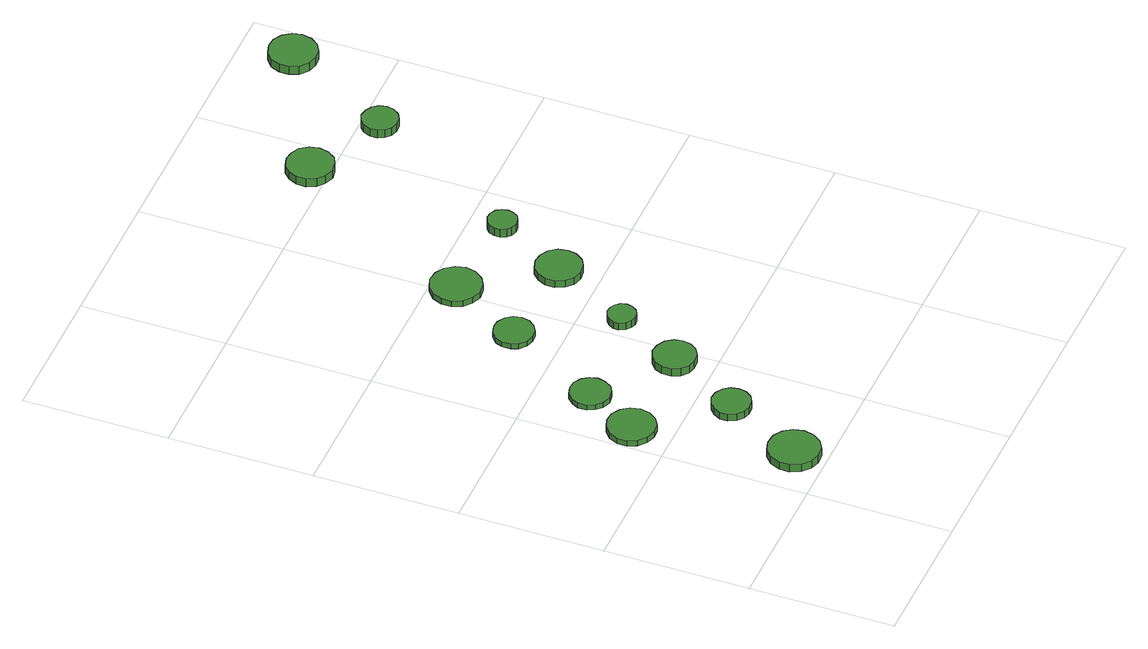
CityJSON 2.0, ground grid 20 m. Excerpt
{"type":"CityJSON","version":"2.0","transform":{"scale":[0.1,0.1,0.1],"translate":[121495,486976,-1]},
"CityObjects":{
"tree1":{"type":"SolitaryVegetationObject","attributes":{"function":"something"},"geometry":[{"type":"MultiSurface","lod":"1","boundaries":[[[0,1,2,3,4,5,6,7,8,9,10,11,12,13,14]],[[15,16,17,18,19,20,21,22,23,24,25,26,27,28,29]],[[0,29,28,1]],[[1,28,27,2]],[[2,27,26,3]],[[3,26,25,4]],[[4,25,24,5]],[[5,24,23,6]],[[6,23,22,7]],[[7,22,21,8]],[[8,21,20,9]],[[9,20,19,10]],[[10,19,18,11]],[[11,18,17,12]],[[12,17,16,13]],[[13,16,15,14]],[[14,15,29,0]]]}]},
"tree2":{"type":"SolitaryVegetationObject","attributes":{"function":"something"},"geometry":[{"type":"MultiSurface","lod":"1","boundaries":[[[30,31,32,33,34,35,36,37,38,39,40,41,42,43,44]],[[45,46,47,48,49,50,51,52,53,54,55,56,57,58,59]],[[30,59,58,31]],[[31,58,57,32]],[[32,57,56,33]],[[33,56,55,34]],[[34,55,54,35]],[[35,54,53,36]],[[36,53,52,37]],[[37,52,51,38]],[[38,51,50,39]],[[39,50,49,40]],[[40,49,48,41]],[[41,48,47,42]],[[42,47,46,43]],[[43,46,45,44]],[[44,45,59,30]]]}]},
"tree3":{"type":"SolitaryVegetationObject","attributes":{"function":"something"},"geometry":[{"type":"MultiSurface","lod":"1","boundaries":[[[60,61,62,63,64,65,66,67,68,69,70,71,72,73,74]],[[75,76,77,78,79,80,81,82,83,84,85,86,87,88,89]],[[60,89,88,61]],[[61,88,87,62]],[[62,87,86,63]],[[63,86,85,64]],[[64,85,84,65]],[[65,84,83,66]],[[66,83,82,67]],[[67,82,81,68]],[[68,81,80,69]],[[69,80,79,70]],[[70,79,78,71]],[[71,78,77,72]],[[72,77,76,73]],[[73,76,75,74]],[[74,75,89,60]]]}]},
"tree4":{"type":"SolitaryVegetationObject","attributes":{"function":"something"},"geometry":[{"type":"MultiSurface","lod":"1","boundaries":[[[90,91,92,93,94,95,96,97,98,99,100,101,102,103,104]],[[105,106,107,108,109,110,111,112,113,114,115,116,117,118,119]],[[90,119,118,91]],[[91,118,117,92]],[[92,117,116,93]],[[93,116,115,94]],[[94,115,114,95]],[[95,114,113,96]],[[96,113,112,97]],[[97,112,111,98]],[[98,111,110,99]],[[99,110,109,100]],[[100,109,108,101]],[[101,108,107,102]],[[102,107,106,103]],[[103,106,105,104]],[[104,105,119,90]]]}]},
"tree5":{"type":"SolitaryVegetationObject","attributes":{"function":"something"},"geometry":[{"type":"MultiSurface","lod":"1","boundaries":[[[120,121,122,123,124,125,126,127,128,129,130,131,132,133,134]],[[135,136,137,138,139,140,141,142,143,144,145,146,147,148,149]],[[120,149,148,121]],[[121,148,147,122]],[[122,147,146,123]],[[123,146,145,124]],[[124,145,144,125]],[[125,144,143,126]],[[126,143,142,127]],[[127,142,141,128]],[[128,141,140,129]],[[129,140,139,130]],[[130,139,138,131]],[[131,138,137,132]],[[132,137,136,133]],[[133,136,135,134]],[[134,135,149,120]]]}]},
"tree6":{"type":"SolitaryVegetationObject","attributes":{"function":"something"},"geometry":[{"type":"MultiSurface","lod":"1","boundaries":[[[150,151,152,153,154,155,156,157,158,159,160,161,162,163,164]],[[165,166,167,168,169,170,171,172,173,174,175,176,177,178,179]],[[150,179,178,151]],[[151,178,177,152]],[[152,177,176,153]],[[153,176,175,154]],[[154,175,174,155]],[[155,174,173,156]],[[156,173,172,157]],[[157,172,171,158]],[[158,171,170,159]],[[159,170,169,160]],[[160,169,168,161]],[[161,168,167,162]],[[162,167,166,163]],[[163,166,165,164]],[[164,165,179,150]]]}]},
"tree7":{"type":"SolitaryVegetationObject","attributes":{"function":"something"},"geometry":[{"type":"MultiSurface","lod":"1","boundaries":[[[180,181,182,183,184,185,186,187,188,189,190,191,192,193,194]],[[195,196,197,198,199,200,201,202,203,204,205,206,207,208,209]],[[180,209,208,181]],[[181,208,207,182]],[[182,207,206,183]],[[183,206,205,184]],[[184,205,204,185]],[[185,204,203,186]],[[186,203,202,187]],[[187,202,201,188]],[[188,201,200,189]],[[189,200,199,190]],[[190,199,198,191]],[[191,198,197,192]],[[192,197,196,193]],[[193,196,195,194]],[[194,195,209,180]]]}]},
"tree8":{"type":"SolitaryVegetationObject","attributes":{"function":"something"},"geometry":[{"type":"MultiSurface","lod":"1","boundaries":[[[210,211,212,213,214,215,216,217,218,219,220,221,222,223,224]],[[225,226,227,228,229,230,231,232,233,234,235,236,237,238,239]],[[210,239,238,211]],[[211,238,237,212]],[[212,237,236,213]],[[213,236,235,214]],[[214,235,234,215]],[[215,234,233,216]],[[216,233,232,217]],[[217,232,231,218]],[[218,231,230,219]],[[219,230,229,220]],[[220,229,228,221]],[[221,228,227,222]],[[222,227,226,223]],[[223,226,225,224]],[[224,225,239,210]]]}]},
"tree9":{"type":"SolitaryVegetationObject","attributes":{"function":"something"},"geometry":[{"type":"MultiSurface","lod":"1","boundaries":[[[240,241,242,243,244,245,246,247,248,249,250,251,252,253,254]],[[255,256,257,258,259,260,261,262,263,264,265,266,267,268,269]],[[240,269,268,241]],[[241,268,267,242]],[[242,267,266,243]],[[243,266,265,244]],[[244,265,264,245]],[[245,264,263,246]],[[246,263,262,247]],[[247,262,261,248]],[[248,261,260,249]],[[249,260,259,250]],[[250,259,258,251]],[[251,258,257,252]],[[252,257,256,253]],[[253,256,255,254]],[[254,255,269,240]]]}]},
"tree10":{"type":"SolitaryVegetationObject","attributes":{"function":"something"},"geometry":[{"type":"MultiSurface","lod":"1","boundaries":[[[270,271,272,273,274,275,276,277,278,279,280,281,282,283,284]],[[285,286,287,288,289,290,291,292,293,294,295,296,297,298,299]],[[270,299,298,271]],[[271,298,297,272]],[[272,297,296,273]],[[273,296,295,274]],[[274,295,294,275]],[[275,294,293,276]],[[276,293,292,277]],[[277,292,291,278]],[[278,291,290,279]],[[279,290,289,280]],[[280,289,288,281]],[[281,288,287,282]],[[282,287,286,283]],[[283,286,285,284]],[[284,285,299,270]]]}]},
"tree11":{"type":"SolitaryVegetationObject","attributes":{"function":"something"},"geometry":[{"type":"MultiSurface","lod":"1","boundaries":[[[300,301,302,303,304,305,306,307,308,309,310,311,312,313,314]],[[315,316,317,318,319,320,321,322,323,324,325,326,327,328,329]],[[300,329,328,301]],[[301,328,327,302]],[[302,327,326,303]],[[303,326,325,304]],[[304,325,324,305]],[[305,324,323,306]],[[306,323,322,307]],[[307,322,321,308]],[[308,321,320,309]],[[309,320,319,310]],[[310,319,318,311]],[[311,318,317,312]],[[312,317,316,313]],[[313,316,315,314]],[[314,315,329,300]]]}]},
"tree12":{"type":"SolitaryVegetationObject","attributes":{"function":"something"},"geometry":[{"type":"MultiSurface","lod":"1","boundaries":[[[330,331,332,333,334,335,336,337,338,339,340,341,342,343,344]],[[345,346,347,348,349,350,351,352,353,354,355,356,357,358,359]],[[330,359,358,331]],[[331,358,357,332]],[[332,357,356,333]],[[333,356,355,334]],[[334,355,354,335]],[[335,354,353,336]],[[336,353,352,337]],[[337,352,351,338]],[[338,351,350,339]],[[339,350,349,340]],[[340,349,348,341]],[[341,348,347,342]],[[342,347,346,343]],[[343,346,345,344]],[[344,345,359,330]]]}]},
"tree13":{"type":"SolitaryVegetationObject","attributes":{"function":"something"},"geometry":[{"type":"MultiSurface","lod":"1","boundaries":[[[360,361,362,363,364,365,366,367,368,369,370,371,372,373,374]],[[375,376,377,378,379,380,381,382,383,384,385,386,387,388,389]],[[360,389,388,361]],[[361,388,387,362]],[[362,387,386,363]],[[363,386,385,364]],[[364,385,384,365]],[[365,384,383,366]],[[366,383,382,367]],[[367,382,381,368]],[[368,381,380,369]],[[369,380,379,370]],[[370,379,378,371]],[[371,378,377,372]],[[372,377,376,373]],[[373,376,375,374]],[[374,375,389,360]]]}]}
},
"vertices":[
[102,44,18],[99,58,18],[91,70,18],[78,78,18],[63,79,18],[50,75,18],[39,65,18],[33,51,18],[33,37,18],[39,23,18],[50,13,18],[63,9,18],[78,10,18],[91,18,18],[99,30,18],[99,30,6],[91,18,6],[78,10,6],[63,9,6],[50,13,6],[39,23,6],[33,37,6],[33,51,6],[39,65,6],[50,75,6],[63,79,6],[78,78,6],[91,70,6],[99,58,6],[102,44,6],
[68,256,15],[65,269,15],[57,280,15],[45,287,15],[32,288,15],[19,284,15],[9,275,15],[3,262,15],[3,249,15],[9,236,15],[19,227,15],[32,223,15],[45,224,15],[57,231,15],[65,242,15],[65,242,6],[57,231,6],[45,224,6],[32,223,6],[19,227,6],[9,236,6],[3,249,6],[3,262,6],[9,275,6],[19,284,6],[32,288,6],[45,287,6],[57,280,6],[65,269,6],[68,256,6],
[149,153,17],[147,163,17],[141,172,17],[131,178,17],[120,179,17],[110,175,17],[102,168,17],[97,158,17],[97,147,17],[102,137,17],[110,130,17],[120,127,17],[131,128,17],[141,133,17],[147,142,17],[147,142,6],[141,133,6],[131,128,6],[120,127,6],[110,130,6],[102,137,6],[97,147,6],[97,158,6],[102,168,6],[110,175,6],[120,179,6],[131,178,6],[141,172,6],[147,163,6],[149,153,6],
[105,329,14],[102,340,14],[96,349,14],[86,355,14],[74,356,14],[63,353,14],[55,345,14],[50,335,14],[50,323,14],[55,313,14],[63,305,14],[74,301,14],[86,303,14],[96,308,14],[102,318,14],[102,318,6],[96,308,6],[86,303,6],[74,301,6],[63,305,6],[55,313,6],[50,323,6],[50,335,6],[55,345,6],[63,353,6],[74,356,6],[86,355,6],[96,349,6],[102,340,6],[105,329,6],
[209,254,18],[207,265,18],[200,275,18],[189,281,18],[177,283,18],[166,279,18],[157,271,18],[152,260,18],[152,247,18],[157,236,18],[166,228,18],[177,225,18],[189,226,18],[200,232,18],[207,242,18],[207,242,6],[200,232,6],[189,226,6],[177,225,6],[166,228,6],[157,236,6],[152,247,6],[152,260,6],[157,271,6],[166,279,6],[177,283,6],[189,281,6],[200,275,6],[207,265,6],[209,254,6],
[180,464,14],[178,475,14],[171,484,14],[161,490,14],[150,491,14],[139,488,14],[130,480,14],[126,470,14],[126,458,14],[130,448,14],[139,440,14],[150,437,14],[161,438,14],[171,444,14],[178,453,14],[178,453,6],[171,444,6],[161,438,6],[150,437,6],[139,440,6],[130,448,6],[126,458,6],[126,470,6],[130,480,6],[139,488,6],[150,491,6],[161,490,6],[171,484,6],[178,475,6],[180,464,6],
[251,347,17],[249,355,17],[244,361,17],[237,365,17],[229,366,17],[222,363,17],[216,358,17],[212,351,17],[212,343,17],[216,335,17],[222,330,17],[229,327,17],[237,328,17],[244,332,17],[249,339,17],[249,339,6],[244,332,6],[237,328,6],[229,327,6],[222,330,6],[216,335,6],[212,343,6],[212,351,6],[216,358,6],[222,363,6],[229,366,6],[237,365,6],[244,361,6],[249,355,6],[251,347,6],
[244,566,15],[241,580,15],[232,592,15],[220,599,15],[205,601,15],[192,596,15],[181,586,15],[175,573,15],[175,559,15],[181,546,15],[192,536,15],[205,531,15],[220,533,15],[232,540,15],[241,552,15],[241,552,6],[232,540,6],[220,533,6],[205,531,6],[192,536,6],[181,546,6],[175,559,6],[175,573,6],[181,586,6],[192,596,6],[205,601,6],[220,599,6],[232,592,6],[241,580,6],[244,566,6],
[321,456,17],[319,469,17],[311,480,17],[300,486,17],[287,488,17],[274,484,17],[265,475,17],[259,463,17],[259,450,17],[265,438,17],[274,429,17],[287,425,17],[300,427,17],[311,433,17],[319,444,17],[319,444,6],[311,433,6],[300,427,6],[287,425,6],[274,429,6],[265,438,6],[259,450,6],[259,463,6],[265,475,6],[274,484,6],[287,488,6],[300,486,6],[311,480,6],[319,469,6],[321,456,6],
[362,555,21],[360,563,21],[356,570,21],[348,574,21],[340,575,21],[332,572,21],[326,567,21],[323,559,21],[323,551,21],[326,543,21],[332,538,21],[340,535,21],[348,536,21],[356,540,21],[360,547,21],[360,547,8],[356,540,8],[348,536,8],[340,535,8],[332,538,8],[326,543,8],[323,551,8],[323,559,8],[326,567,8],[332,572,8],[340,575,8],[348,574,8],[356,570,8],[360,563,8],[362,555,8],
[380,822,27],[377,835,27],[370,846,27],[358,852,27],[345,854,27],[332,850,27],[323,841,27],[317,829,27],[317,815,27],[323,803,27],[332,795,27],[345,790,27],[358,792,27],[370,798,27],[377,809,27],[377,809,14],[370,798,14],[358,792,14],[345,790,14],[332,795,14],[323,803,14],[317,815,14],[317,829,14],[323,841,14],[332,850,14],[345,854,14],[358,852,14],[370,846,14],[377,835,14],[380,822,14],
[489,772,26],[487,782,26],[481,790,26],[472,795,26],[462,797,26],[452,793,26],[445,787,26],[441,777,26],[441,767,26],[445,758,26],[452,751,26],[462,748,26],[472,749,26],[481,754,26],[487,762,26],[487,762,13],[481,754,13],[472,749,13],[462,748,13],[452,751,13],[445,758,13],[441,767,13],[441,777,13],[445,787,13],[452,793,13],[462,797,13],[472,795,13],[481,790,13],[487,782,13],[489,772,13],
[587,928,20],[584,941,20],[576,952,20],[564,959,20],[551,960,20],[538,956,20],[527,947,20],[522,934,20],[522,921,20],[527,908,20],[538,899,20],[551,895,20],[564,896,20],[576,903,20],[584,914,20],[584,914,7],[576,903,7],[564,896,7],[551,895,7],[538,899,7],[527,908,7],[522,921,7],[522,934,7],[527,947,7],[538,956,7],[551,960,7],[564,959,7],[576,952,7],[584,941,7],[587,928,7]
]}
